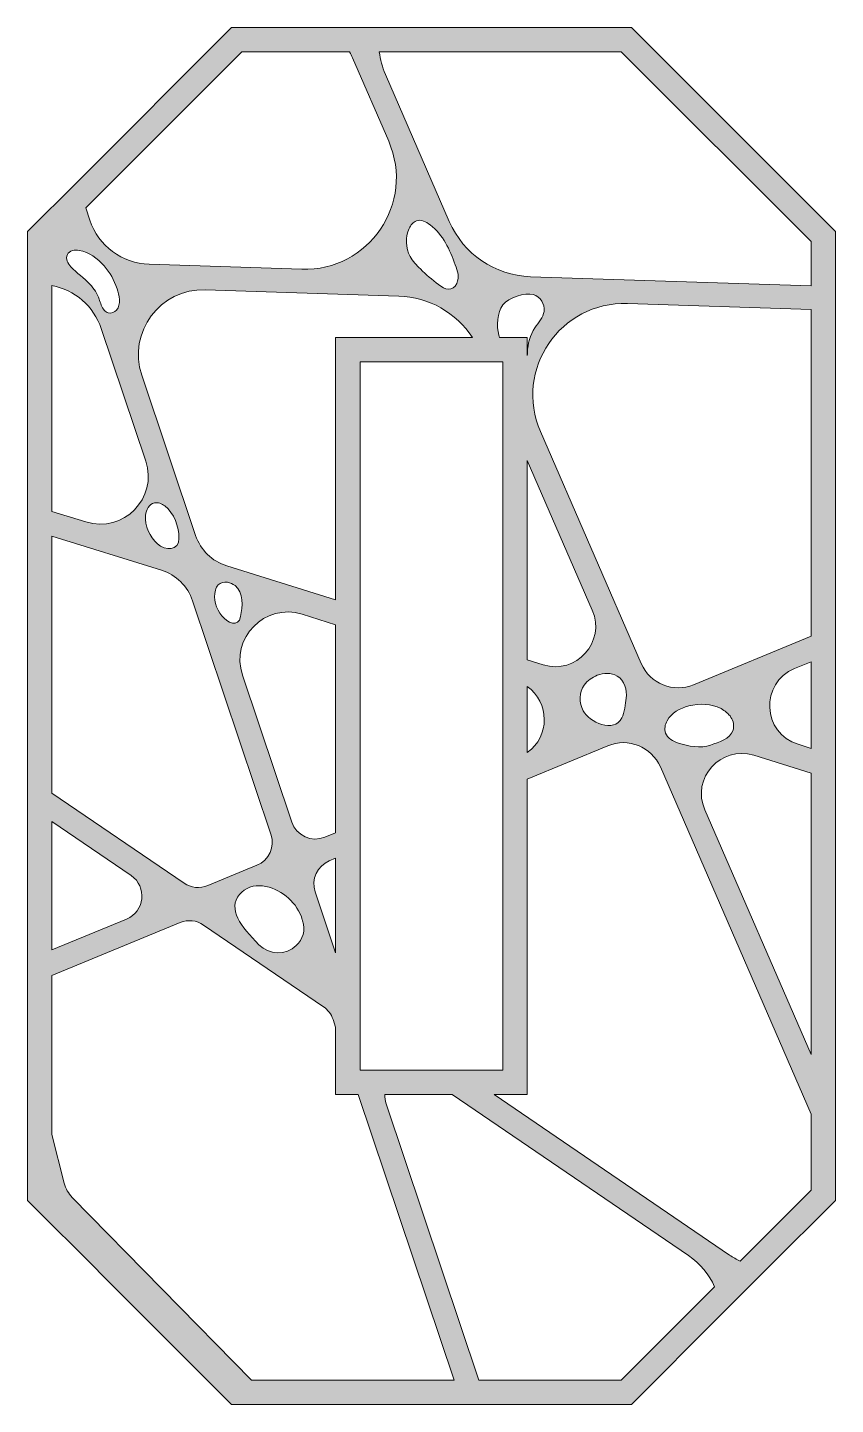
# Model space of a CAD drawing. Extents: x -1650 to 2650, y -4022 to 3022.
# Drawn here: x 1289.8 to 1550, y -682.8 to -239.3 of the extents above; entities that cross this region are included whole.
import ezdxf

# ---------------------------------------------------------------- set-up
doc = ezdxf.new("R2010")
doc.units = 0
doc.header["$MEASUREMENT"] = 0
doc.layers.add('Layer 1', color=7, linetype='Continuous')

msp = doc.modelspace()

# ---------------------------------------------------------------- hatches: boundary and pattern name
at = {"layer": 'Layer 1', "true_color": 0x5b68ff}
h = msp.add_hatch(color=171, dxfattribs=at)
h.dxf.hatch_style = 2
h.paths.add_polyline_path([(1484.29, -239.27), (1403.43, -239.27), (1387, -239.27), (1355.55, -239.27), (1305.77, -289.05), (1289.84, -304.99), (1289.84, -309.47), (1289.84, -321.89), (1289.84, -392.66), (1289.84, -400.63), (1289.84, -480.47), (1289.84, -489.68), (1289.84, -539.63), (1289.84, -547.87), (1289.84, -564.63), (1289.84, -612.3), (1289.84, -617.06), (1297.03, -624.25), (1297.03, -624.25), (1306.13, -633.35), (1306.13, -633.35), (1319.02, -646.24), (1324.97, -652.19), (1355.55, -682.78), (1358.96, -682.78), (1369.62, -682.78), (1429.82, -682.78), (1437.84, -682.78), (1484.29, -682.78), (1513.21, -653.85), (1528.25, -638.82), (1550, -617.06), (1550, -607.34), (1550, -588.21), (1550, -481.89), (1550, -473.92), (1550, -440.31), (1550, -432.07), (1550, -330.33), (1550, -322.71), (1550, -304.99)])
edge = h.paths.add_edge_path()
edge.add_spline(control_points=[(1358.8, -247.13), (1358.8, -247.13), (1393.54, -247.13), (1393.54, -247.13), (1393.88, -247.76), (1394.2, -248.4), (1394.49, -249.07), (1394.49, -249.07), (1406.13, -275.91), (1406.13, -275.91), (1414.76, -295.76), (1399.76, -317.83), (1378.12, -317.13), (1378.12, -317.13), (1328.99, -315.54), (1328.99, -315.54), (1320.28, -315.25), (1312.66, -309.58), (1309.89, -301.32), (1309.89, -301.32), (1308.56, -297.37), (1308.56, -297.37), (1308.56, -297.37), (1308.56, -297.37), (1308.56, -297.37), (1308.56, -297.37), (1358.8, -247.13), (1358.8, -247.13)], knot_values=[0, 0, 0, 0, 1, 1, 1, 2, 2, 2, 3, 3, 3, 4, 4, 4, 5, 5, 5, 6, 6, 6, 7, 7, 7, 8, 8, 8, 9, 9, 9, 9], degree=3, periodic=1)
edge = h.paths.add_edge_path()
edge.add_spline(control_points=[(1433.11, -339.11), (1433.11, -339.11), (1389.06, -339.11), (1389.06, -339.11), (1389.06, -339.11), (1389.06, -423.65), (1389.06, -423.65), (1389.06, -423.65), (1353.98, -412.69), (1353.98, -412.69), (1349.26, -411.21), (1345.53, -407.56), (1343.96, -402.87), (1343.96, -402.87), (1326.63, -351.22), (1326.63, -351.22), (1322, -337.43), (1332.55, -323.27), (1347.08, -323.74), (1347.08, -323.74), (1409.38, -325.76), (1409.38, -325.76), (1419.09, -326.07), (1427.91, -331.14), (1433.11, -339.11)], knot_values=[0, 0, 0, 0, 1, 1, 1, 2, 2, 2, 3, 3, 3, 4, 4, 4, 5, 5, 5, 6, 6, 6, 7, 7, 7, 8, 8, 8, 8], degree=3, periodic=1)
edge = h.paths.add_edge_path()
edge.add_spline(control_points=[(1412.74, -303.99), (1413.23, -302.94), (1413.97, -301.91), (1415.06, -301.53), (1416.57, -301), (1418.21, -301.83), (1419.46, -302.81), (1423.7, -306.09), (1425.8, -310.83), (1427.56, -315.73), (1428.32, -317.82), (1429.07, -319.5), (1428.04, -321.67), (1426.72, -324.47), (1424.18, -323.67), (1422.13, -322.07), (1420.12, -320.5), (1418.19, -318.81), (1416.36, -317.04), (1415.11, -315.83), (1413.89, -314.56), (1413.05, -313.03), (1411.55, -310.29), (1411.43, -306.83), (1412.74, -303.99)], knot_values=[0, 0, 0, 0, 1, 1, 1, 2, 2, 2, 3, 3, 3, 4, 4, 4, 5, 5, 5, 6, 6, 6, 7, 7, 7, 8, 8, 8, 8], degree=3, periodic=1)
edge = h.paths.add_edge_path()
edge.add_spline(control_points=[(1441.6, -338.35), (1440.82, -335.54), (1441, -331.03), (1442.94, -328.62), (1444.83, -326.28), (1449.87, -324.5), (1452.7, -325.3), (1454.95, -325.92), (1456.53, -328.38), (1456.17, -330.69), (1455.86, -332.72), (1454.34, -334.3), (1453.22, -336.01), (1451.69, -338.35), (1450.86, -341.14), (1450.84, -343.93), (1450.84, -344.25), (1450.83, -344.58), (1450.78, -344.91), (1450.78, -344.91), (1450.78, -339.11), (1450.78, -339.11), (1450.78, -339.11), (1441.84, -339.11), (1441.84, -339.11), (1441.75, -338.86), (1441.67, -338.6), (1441.6, -338.35)], knot_values=[0, 0, 0, 0, 1, 1, 1, 2, 2, 2, 3, 3, 3, 4, 4, 4, 5, 5, 5, 6, 6, 6, 7, 7, 7, 8, 8, 8, 9, 9, 9, 9], degree=3, periodic=1)
edge = h.paths.add_edge_path()
edge.add_spline(control_points=[(1455.9, -444.53), (1455.9, -444.53), (1450.78, -442.92), (1450.78, -442.92), (1450.78, -442.92), (1450.78, -378.75), (1450.78, -378.75), (1450.78, -378.75), (1471.7, -426.95), (1471.7, -426.95), (1476.13, -437.16), (1466.52, -447.84), (1455.9, -444.53)], knot_values=[0, 0, 0, 0, 1, 1, 1, 2, 2, 2, 3, 3, 3, 4, 4, 4, 4], degree=3, periodic=1)
edge = h.paths.add_edge_path()
edge.add_spline(control_points=[(1473.3, -447.92), (1475.36, -447.13), (1477.8, -447.02), (1479.69, -448.16), (1482.12, -449.62), (1482.98, -452.65), (1482.6, -455.31), (1482.36, -457.03), (1482.06, -460.04), (1481.26, -461.63), (1478.73, -466.7), (1470.68, -462.92), (1468.73, -459.32), (1467.34, -456.77), (1467.44, -453.43), (1469.1, -451.05), (1470.12, -449.6), (1471.64, -448.55), (1473.3, -447.92)], knot_values=[0, 0, 0, 0, 1, 1, 1, 2, 2, 2, 3, 3, 3, 4, 4, 4, 5, 5, 5, 6, 6, 6, 6], degree=3, periodic=1)
h.paths.add_polyline_path([(1396.92, -575.09), (1396.92, -553.49), (1396.92, -503.6), (1396.92, -495.36), (1396.92, -434.08), (1396.92, -426.1), (1396.92, -346.96), (1436.98, -346.96), (1442.92, -346.96), (1442.92, -360.66), (1442.92, -440.47), (1442.92, -448.45), (1442.92, -476.34), (1442.92, -484.58), (1442.92, -575.09), (1428.59, -575.09)])
edge = h.paths.add_edge_path()
edge.add_spline(control_points=[(1374.92, -495.18), (1374.92, -495.18), (1359.05, -447.88), (1359.05, -447.88), (1355.05, -435.95), (1366.26, -424.5), (1378.27, -428.25), (1378.27, -428.25), (1389.06, -431.63), (1389.06, -431.63), (1389.06, -431.63), (1389.06, -498.61), (1389.06, -498.61), (1389.06, -498.61), (1385.59, -500.05), (1385.59, -500.05), (1381.3, -501.82), (1376.4, -499.59), (1374.92, -495.18)], knot_values=[0, 0, 0, 0, 1, 1, 1, 2, 2, 2, 3, 3, 3, 4, 4, 4, 5, 5, 5, 6, 6, 6, 6], degree=3, periodic=1)
edge = h.paths.add_edge_path()
edge.add_spline(control_points=[(1376.36, -534.95), (1372.99, -538.16), (1367.63, -538), (1364.34, -534.69), (1358.51, -528.84), (1354.24, -523.18), (1358.11, -518.51), (1359.91, -516.34), (1362.76, -515.35), (1365.55, -515.77), (1371.11, -516.59), (1375.93, -520.32), (1378.01, -525.73), (1378.3, -526.5), (1378.41, -526.96), (1378.41, -526.96), (1379.46, -530.09), (1378.41, -533), (1376.36, -534.95)], knot_values=[0, 0, 0, 0, 1, 1, 1, 2, 2, 2, 3, 3, 3, 4, 4, 4, 5, 5, 5, 6, 6, 6, 6], degree=3, periodic=1)
edge = h.paths.add_edge_path()
edge.add_spline(control_points=[(1352.43, -428.76), (1350.59, -426.44), (1349.49, -423.33), (1350.33, -420.5), (1350.51, -419.87), (1350.8, -419.25), (1351.26, -418.8), (1352.02, -418.06), (1353.16, -417.84), (1354.21, -417.97), (1355.1, -418.09), (1355.95, -418.45), (1356.66, -419), (1359.52, -421.27), (1359.06, -425.75), (1358.45, -428.95), (1357.72, -432.75), (1354.18, -431), (1352.43, -428.76)], knot_values=[0, 0, 0, 0, 1, 1, 1, 2, 2, 2, 3, 3, 3, 4, 4, 4, 5, 5, 5, 6, 6, 6, 6], degree=3, periodic=1)
edge = h.paths.add_edge_path()
edge.add_spline(control_points=[(1387, -507.7), (1387, -507.7), (1389.06, -506.85), (1389.06, -506.85), (1389.06, -506.85), (1389.06, -537.34), (1389.06, -537.34), (1389.06, -537.34), (1382.46, -517.66), (1382.46, -517.66), (1381.12, -513.66), (1383.11, -509.31), (1387, -507.7)], knot_values=[0, 0, 0, 0, 1, 1, 1, 2, 2, 2, 3, 3, 3, 4, 4, 4, 4], degree=3, periodic=1)
edge = h.paths.add_edge_path()
edge.add_spline(control_points=[(1450.78, -451.54), (1457.95, -456.53), (1458.13, -467.65), (1450.78, -472.75), (1450.78, -472.75), (1450.78, -451.54), (1450.78, -451.54)], knot_values=[0, 0, 0, 0, 1, 1, 1, 2, 2, 2, 2], degree=3, periodic=1)
edge = h.paths.add_edge_path()
edge.add_spline(control_points=[(1338.61, -403.81), (1338.71, -407.91), (1334.1, -407.84), (1331.72, -405.6), (1329.19, -403.24), (1327.44, -399.83), (1327.82, -396.4), (1328.02, -394.66), (1328.98, -392.8), (1330.69, -392.41), (1331.85, -392.15), (1333.06, -392.65), (1334.02, -393.36), (1337.08, -395.62), (1338.53, -400.13), (1338.61, -403.81)], knot_values=[0, 0, 0, 0, 1, 1, 1, 2, 2, 2, 3, 3, 3, 4, 4, 4, 5, 5, 5, 5], degree=3, periodic=1)
edge = h.paths.add_edge_path()
edge.add_spline(control_points=[(1302.66, -312.38), (1302.99, -311.74), (1303.64, -311.3), (1304.34, -311.11), (1305.04, -310.91), (1305.79, -310.95), (1306.5, -311.07), (1309.65, -311.59), (1312.35, -313.64), (1314.48, -316.02), (1316.43, -318.22), (1317.68, -320.64), (1318.67, -323.39), (1319.42, -325.44), (1320.03, -328.44), (1318.49, -330.26), (1317.84, -331.03), (1316.75, -331.46), (1315.79, -331.17), (1315.31, -331.02), (1314.9, -330.72), (1314.56, -330.36), (1313.68, -329.37), (1313.35, -328.02), (1312.9, -326.78), (1312.25, -325.01), (1311.25, -323.38), (1309.98, -321.99), (1308.1, -319.92), (1305.66, -318.41), (1303.8, -316.32), (1303.31, -315.78), (1302.87, -315.18), (1302.62, -314.5), (1302.36, -313.82), (1302.33, -313.03), (1302.66, -312.38)], knot_values=[0, 0, 0, 0, 1, 1, 1, 2, 2, 2, 3, 3, 3, 4, 4, 4, 5, 5, 5, 6, 6, 6, 7, 7, 7, 8, 8, 8, 9, 9, 9, 10, 10, 10, 11, 11, 11, 12, 12, 12, 12], degree=3, periodic=1)
edge = h.paths.add_edge_path()
edge.add_spline(control_points=[(1297.7, -322.39), (1305.03, -323.78), (1311.16, -329.02), (1313.58, -336.25), (1313.58, -336.25), (1327.89, -378.91), (1327.89, -378.91), (1331.89, -390.84), (1320.69, -402.29), (1308.66, -398.53), (1308.66, -398.53), (1297.7, -395.11), (1297.7, -395.11), (1297.7, -395.11), (1297.7, -322.39), (1297.7, -322.39)], knot_values=[0, 0, 0, 0, 1, 1, 1, 2, 2, 2, 3, 3, 3, 4, 4, 4, 5, 5, 5, 5], degree=3, periodic=1)
edge = h.paths.add_edge_path()
edge.add_spline(control_points=[(1297.7, -403.08), (1297.7, -403.08), (1332.96, -414.1), (1332.96, -414.1), (1337.69, -415.57), (1341.41, -419.23), (1342.98, -423.92), (1342.98, -423.92), (1368.22, -499.14), (1368.22, -499.14), (1369.56, -503.14), (1367.58, -507.5), (1363.68, -509.11), (1363.68, -509.11), (1347.85, -515.65), (1347.85, -515.65), (1345.35, -516.68), (1342.5, -516.39), (1340.27, -514.86), (1340.27, -514.86), (1297.7, -485.83), (1297.7, -485.83), (1297.7, -485.83), (1297.7, -403.08), (1297.7, -403.08)], knot_values=[0, 0, 0, 0, 1, 1, 1, 2, 2, 2, 3, 3, 3, 4, 4, 4, 5, 5, 5, 6, 6, 6, 7, 7, 7, 8, 8, 8, 8], degree=3, periodic=1)
edge = h.paths.add_edge_path()
edge.add_spline(control_points=[(1297.7, -495.04), (1297.7, -495.04), (1323.18, -512.41), (1323.18, -512.41), (1328.45, -516.01), (1327.61, -524.02), (1321.72, -526.45), (1321.72, -526.45), (1297.7, -536.38), (1297.7, -536.38), (1297.7, -536.38), (1297.7, -495.04), (1297.7, -495.04)], knot_values=[0, 0, 0, 0, 1, 1, 1, 2, 2, 2, 3, 3, 3, 4, 4, 4, 4], degree=3, periodic=1)
edge = h.paths.add_edge_path()
edge.add_spline(control_points=[(1361.91, -674.92), (1361.91, -674.92), (1304.23, -616.1), (1304.23, -616.1), (1302.98, -614.82), (1302.1, -613.25), (1301.66, -611.52), (1301.66, -611.52), (1297.7, -595.79), (1297.7, -595.79), (1297.7, -595.79), (1297.7, -544.62), (1297.7, -544.62), (1297.7, -544.62), (1338.96, -527.56), (1338.96, -527.56), (1341.46, -526.53), (1344.3, -526.83), (1346.54, -528.35), (1346.54, -528.35), (1385.12, -554.67), (1385.12, -554.67), (1386.57, -555.65), (1387.65, -557.09), (1388.21, -558.74), (1388.21, -558.74), (1389.06, -561.27), (1389.06, -561.27), (1389.06, -561.27), (1389.06, -582.95), (1389.06, -582.95), (1389.06, -582.95), (1396.33, -582.95), (1396.33, -582.95), (1396.33, -582.95), (1427.19, -674.92), (1427.19, -674.92), (1427.19, -674.92), (1361.91, -674.92), (1361.91, -674.92)], knot_values=[0, 0, 0, 0, 1, 1, 1, 2, 2, 2, 3, 3, 3, 4, 4, 4, 5, 5, 5, 6, 6, 6, 7, 7, 7, 8, 8, 8, 9, 9, 9, 10, 10, 10, 11, 11, 11, 12, 12, 12, 13, 13, 13, 13], degree=3, periodic=1)
edge = h.paths.add_edge_path()
edge.add_spline(control_points=[(1481.04, -674.92), (1481.04, -674.92), (1435.21, -674.92), (1435.21, -674.92), (1435.21, -674.92), (1405.35, -585.9), (1405.35, -585.9), (1405.01, -584.89), (1404.88, -583.89), (1404.91, -582.95), (1404.91, -582.95), (1426.59, -582.95), (1426.59, -582.95), (1426.59, -582.95), (1502.66, -634.82), (1502.66, -634.82), (1506.51, -637.45), (1509.34, -640.95), (1511.09, -644.87), (1511.09, -644.87), (1481.04, -674.92), (1481.04, -674.92)], knot_values=[0, 0, 0, 0, 1, 1, 1, 2, 2, 2, 3, 3, 3, 4, 4, 4, 5, 5, 5, 6, 6, 6, 7, 7, 7, 7], degree=3, periodic=1)
edge = h.paths.add_edge_path()
edge.add_spline(control_points=[(1542.14, -613.81), (1542.14, -613.81), (1519.35, -636.61), (1519.35, -636.61), (1518.17, -636.06), (1517.01, -635.4), (1515.9, -634.64), (1515.9, -634.64), (1440.1, -582.95), (1440.1, -582.95), (1440.1, -582.95), (1450.78, -582.95), (1450.78, -582.95), (1450.78, -582.95), (1450.78, -481.33), (1450.78, -481.33), (1450.78, -481.33), (1476.73, -470.6), (1476.73, -470.6), (1483.28, -467.89), (1490.79, -470.94), (1493.61, -477.44), (1493.61, -477.44), (1542.14, -589.23), (1542.14, -589.23), (1542.14, -589.23), (1542.14, -613.81), (1542.14, -613.81)], knot_values=[0, 0, 0, 0, 1, 1, 1, 2, 2, 2, 3, 3, 3, 4, 4, 4, 5, 5, 5, 6, 6, 6, 7, 7, 7, 8, 8, 8, 9, 9, 9, 9], degree=3, periodic=1)
edge = h.paths.add_edge_path()
edge.add_spline(control_points=[(1495.77, -462.58), (1497.17, -460.01), (1499.97, -458.49), (1502.8, -457.77), (1506.23, -456.89), (1510.01, -457.03), (1513.15, -458.66), (1514.43, -459.32), (1515.6, -460.24), (1516.36, -461.46), (1517.13, -462.67), (1517.44, -464.21), (1517.02, -465.57), (1516.08, -468.61), (1512.38, -469.42), (1509.76, -470.39), (1506.66, -471.53), (1502.49, -470.75), (1499.46, -469.75), (1497.73, -469.18), (1495.92, -468.23), (1495.3, -466.52), (1494.82, -465.24), (1495.12, -463.77), (1495.77, -462.58)], knot_values=[0, 0, 0, 0, 1, 1, 1, 2, 2, 2, 3, 3, 3, 4, 4, 4, 5, 5, 5, 6, 6, 6, 7, 7, 7, 8, 8, 8, 8], degree=3, periodic=1)
edge = h.paths.add_edge_path()
edge.add_spline(control_points=[(1542.14, -570.11), (1542.14, -570.11), (1507.91, -491.26), (1507.91, -491.26), (1503.48, -481.06), (1513.09, -470.37), (1523.7, -473.68), (1523.7, -473.68), (1542.14, -479.44), (1542.14, -479.44), (1542.14, -479.44), (1542.14, -570.11), (1542.14, -570.11)], knot_values=[0, 0, 0, 0, 1, 1, 1, 2, 2, 2, 3, 3, 3, 4, 4, 4, 4], degree=3, periodic=1)
edge = h.paths.add_edge_path()
edge.add_spline(control_points=[(1542.14, -471.47), (1542.14, -471.47), (1537.95, -470.15), (1537.95, -470.15), (1526.35, -466.53), (1525.63, -450.39), (1536.86, -445.74), (1536.86, -445.74), (1542.14, -443.56), (1542.14, -443.56), (1542.14, -443.56), (1542.14, -471.47), (1542.14, -471.47)], knot_values=[0, 0, 0, 0, 1, 1, 1, 2, 2, 2, 3, 3, 3, 4, 4, 4, 4], degree=3, periodic=1)
edge = h.paths.add_edge_path()
edge.add_spline(control_points=[(1542.14, -435.32), (1542.14, -435.32), (1504.34, -450.95), (1504.34, -450.95), (1497.79, -453.66), (1490.28, -450.62), (1487.45, -444.12), (1487.45, -444.12), (1455.01, -369.38), (1455.01, -369.38), (1446.39, -349.52), (1461.39, -327.45), (1483.02, -328.16), (1483.02, -328.16), (1542.14, -330.07), (1542.14, -330.07), (1542.14, -330.07), (1542.14, -435.32), (1542.14, -435.32)], knot_values=[0, 0, 0, 0, 1, 1, 1, 2, 2, 2, 3, 3, 3, 4, 4, 4, 5, 5, 5, 6, 6, 6, 6], degree=3, periodic=1)
edge = h.paths.add_edge_path()
edge.add_spline(control_points=[(1451.76, -319.52), (1440.37, -319.15), (1430.2, -312.25), (1425.66, -301.79), (1425.66, -301.79), (1405.09, -254.37), (1405.09, -254.37), (1404.06, -251.99), (1403.41, -249.56), (1403.12, -247.13), (1403.12, -247.13), (1481.04, -247.13), (1481.04, -247.13), (1481.04, -247.13), (1542.14, -308.24), (1542.14, -308.24), (1542.14, -308.24), (1542.14, -322.46), (1542.14, -322.46), (1542.14, -322.46), (1451.76, -319.52), (1451.76, -319.52)], knot_values=[0, 0, 0, 0, 1, 1, 1, 2, 2, 2, 3, 3, 3, 4, 4, 4, 5, 5, 5, 6, 6, 6, 7, 7, 7, 7], degree=3, periodic=1)

# ---------------------------------------------------------------- linework, layer by layer
at = {"layer": 'Layer 1', "lineweight": 0}
for points in [[(1484.29, -239.27), (1403.43, -239.27), (1387, -239.27), (1355.55, -239.27), (1305.77, -289.05), (1289.84, -304.99), (1289.84, -309.47), (1289.84, -321.89), (1289.84, -392.66), (1289.84, -400.63), (1289.84, -480.47), (1289.84, -489.68), (1289.84, -539.63), (1289.84, -547.87), (1289.84, -564.63), (1289.84, -612.3), (1289.84, -617.06), (1297.03, -624.25), (1297.03, -624.25), (1306.13, -633.35), (1306.13, -633.35), (1319.02, -646.24), (1324.97, -652.19), (1355.55, -682.78), (1358.96, -682.78), (1369.62, -682.78), (1429.82, -682.78), (1437.84, -682.78), (1484.29, -682.78), (1513.21, -653.85), (1528.25, -638.82), (1528.25, -638.82), (1550, -617.06), (1550, -607.34), (1550, -588.21), (1550, -481.89), (1550, -473.92), (1550, -440.31), (1550, -432.07), (1550, -330.33), (1550, -322.71), (1550, -304.99), (1484.29, -239.27)], [(1396.92, -575.09), (1396.92, -553.49), (1396.92, -503.6), (1396.92, -495.36), (1396.92, -434.08), (1396.92, -426.1), (1396.92, -346.96), (1436.98, -346.96), (1442.92, -346.96), (1442.92, -360.66), (1442.92, -440.47), (1442.92, -448.45), (1442.92, -476.34), (1442.92, -484.58), (1442.92, -575.09), (1428.59, -575.09), (1396.92, -575.09)]]:
    msp.add_lwpolyline(points, dxfattribs=at)
for points, knots in [([(1358.8, -247.13), (1358.8, -247.13), (1393.54, -247.13), (1393.54, -247.13), (1393.88, -247.76), (1394.2, -248.4), (1394.49, -249.07), (1394.49, -249.07), (1406.13, -275.91), (1406.13, -275.91), (1414.76, -295.76), (1399.76, -317.83), (1378.12, -317.13), (1378.12, -317.13), (1328.99, -315.54), (1328.99, -315.54), (1320.28, -315.25), (1312.66, -309.58), (1309.89, -301.32), (1309.89, -301.32), (1308.56, -297.37), (1308.56, -297.37), (1308.56, -297.37), (1308.56, -297.37), (1308.56, -297.37), (1308.56, -297.37), (1358.8, -247.13), (1358.8, -247.13)], [0, 0, 0, 0, 1, 1, 1, 2, 2, 2, 3, 3, 3, 4, 4, 4, 5, 5, 5, 6, 6, 6, 7, 7, 7, 8, 8, 8, 9, 9, 9, 9]), ([(1451.76, -319.52), (1440.37, -319.15), (1430.2, -312.25), (1425.66, -301.79), (1425.66, -301.79), (1405.09, -254.37), (1405.09, -254.37), (1404.06, -251.99), (1403.41, -249.56), (1403.12, -247.13), (1403.12, -247.13), (1481.04, -247.13), (1481.04, -247.13), (1481.04, -247.13), (1542.14, -308.24), (1542.14, -308.24), (1542.14, -308.24), (1542.14, -322.46), (1542.14, -322.46), (1542.14, -322.46), (1451.76, -319.52), (1451.76, -319.52)], [0, 0, 0, 0, 1, 1, 1, 2, 2, 2, 3, 3, 3, 4, 4, 4, 5, 5, 5, 6, 6, 6, 7, 7, 7, 7]), ([(1412.74, -303.99), (1413.23, -302.94), (1413.97, -301.91), (1415.06, -301.53), (1416.57, -301), (1418.21, -301.83), (1419.46, -302.81), (1423.7, -306.09), (1425.8, -310.83), (1427.56, -315.73), (1428.32, -317.82), (1429.07, -319.5), (1428.04, -321.67), (1426.72, -324.47), (1424.18, -323.67), (1422.13, -322.07), (1420.12, -320.5), (1418.19, -318.81), (1416.36, -317.04), (1415.11, -315.83), (1413.89, -314.56), (1413.05, -313.03), (1411.55, -310.29), (1411.43, -306.83), (1412.74, -303.99)], [0, 0, 0, 0, 1, 1, 1, 2, 2, 2, 3, 3, 3, 4, 4, 4, 5, 5, 5, 6, 6, 6, 7, 7, 7, 8, 8, 8, 8]), ([(1302.66, -312.38), (1302.99, -311.74), (1303.64, -311.3), (1304.34, -311.11), (1305.04, -310.91), (1305.79, -310.95), (1306.5, -311.07), (1309.65, -311.59), (1312.35, -313.64), (1314.48, -316.02), (1316.43, -318.22), (1317.68, -320.64), (1318.67, -323.39), (1319.42, -325.44), (1320.03, -328.44), (1318.49, -330.26), (1317.84, -331.03), (1316.75, -331.46), (1315.79, -331.17), (1315.31, -331.02), (1314.9, -330.72), (1314.56, -330.36), (1313.68, -329.37), (1313.35, -328.02), (1312.9, -326.78), (1312.25, -325.01), (1311.25, -323.38), (1309.98, -321.99), (1308.1, -319.92), (1305.66, -318.41), (1303.8, -316.32), (1303.31, -315.78), (1302.87, -315.18), (1302.62, -314.5), (1302.36, -313.82), (1302.33, -313.03), (1302.66, -312.38)], [0, 0, 0, 0, 1, 1, 1, 2, 2, 2, 3, 3, 3, 4, 4, 4, 5, 5, 5, 6, 6, 6, 7, 7, 7, 8, 8, 8, 9, 9, 9, 10, 10, 10, 11, 11, 11, 12, 12, 12, 12]), ([(1297.7, -322.39), (1305.03, -323.78), (1311.16, -329.02), (1313.58, -336.25), (1313.58, -336.25), (1327.89, -378.91), (1327.89, -378.91), (1331.89, -390.84), (1320.69, -402.29), (1308.66, -398.53), (1308.66, -398.53), (1297.7, -395.11), (1297.7, -395.11), (1297.7, -395.11), (1297.7, -322.39), (1297.7, -322.39)], [0, 0, 0, 0, 1, 1, 1, 2, 2, 2, 3, 3, 3, 4, 4, 4, 5, 5, 5, 5]), ([(1433.11, -339.11), (1433.11, -339.11), (1389.06, -339.11), (1389.06, -339.11), (1389.06, -339.11), (1389.06, -423.65), (1389.06, -423.65), (1389.06, -423.65), (1353.98, -412.69), (1353.98, -412.69), (1349.26, -411.21), (1345.53, -407.56), (1343.96, -402.87), (1343.96, -402.87), (1326.63, -351.22), (1326.63, -351.22), (1322, -337.43), (1332.55, -323.27), (1347.08, -323.74), (1347.08, -323.74), (1409.38, -325.76), (1409.38, -325.76), (1419.09, -326.07), (1427.91, -331.14), (1433.11, -339.11)], [0, 0, 0, 0, 1, 1, 1, 2, 2, 2, 3, 3, 3, 4, 4, 4, 5, 5, 5, 6, 6, 6, 7, 7, 7, 8, 8, 8, 8]), ([(1441.6, -338.35), (1440.82, -335.54), (1441, -331.03), (1442.94, -328.62), (1444.83, -326.28), (1449.87, -324.5), (1452.7, -325.3), (1454.95, -325.92), (1456.53, -328.38), (1456.17, -330.69), (1455.86, -332.72), (1454.34, -334.3), (1453.22, -336.01), (1451.69, -338.35), (1450.86, -341.14), (1450.84, -343.93), (1450.84, -344.25), (1450.83, -344.58), (1450.78, -344.91), (1450.78, -344.91), (1450.78, -339.11), (1450.78, -339.11), (1450.78, -339.11), (1441.84, -339.11), (1441.84, -339.11), (1441.75, -338.86), (1441.67, -338.6), (1441.6, -338.35)], [0, 0, 0, 0, 1, 1, 1, 2, 2, 2, 3, 3, 3, 4, 4, 4, 5, 5, 5, 6, 6, 6, 7, 7, 7, 8, 8, 8, 9, 9, 9, 9]), ([(1542.14, -435.32), (1542.14, -435.32), (1504.34, -450.95), (1504.34, -450.95), (1497.79, -453.66), (1490.28, -450.62), (1487.45, -444.12), (1487.45, -444.12), (1455.01, -369.38), (1455.01, -369.38), (1446.39, -349.52), (1461.39, -327.45), (1483.02, -328.16), (1483.02, -328.16), (1542.14, -330.07), (1542.14, -330.07), (1542.14, -330.07), (1542.14, -435.32), (1542.14, -435.32)], [0, 0, 0, 0, 1, 1, 1, 2, 2, 2, 3, 3, 3, 4, 4, 4, 5, 5, 5, 6, 6, 6, 6]), ([(1455.9, -444.53), (1455.9, -444.53), (1450.78, -442.92), (1450.78, -442.92), (1450.78, -442.92), (1450.78, -378.75), (1450.78, -378.75), (1450.78, -378.75), (1471.7, -426.95), (1471.7, -426.95), (1476.13, -437.16), (1466.52, -447.84), (1455.9, -444.53)], [0, 0, 0, 0, 1, 1, 1, 2, 2, 2, 3, 3, 3, 4, 4, 4, 4]), ([(1338.61, -403.81), (1338.71, -407.91), (1334.1, -407.84), (1331.72, -405.6), (1329.19, -403.24), (1327.44, -399.83), (1327.82, -396.4), (1328.02, -394.66), (1328.98, -392.8), (1330.69, -392.41), (1331.85, -392.15), (1333.06, -392.65), (1334.02, -393.36), (1337.08, -395.62), (1338.53, -400.13), (1338.61, -403.81)], [0, 0, 0, 0, 1, 1, 1, 2, 2, 2, 3, 3, 3, 4, 4, 4, 5, 5, 5, 5]), ([(1297.7, -403.08), (1297.7, -403.08), (1332.96, -414.1), (1332.96, -414.1), (1337.69, -415.57), (1341.41, -419.23), (1342.98, -423.92), (1342.98, -423.92), (1368.22, -499.14), (1368.22, -499.14), (1369.56, -503.14), (1367.58, -507.5), (1363.68, -509.11), (1363.68, -509.11), (1347.85, -515.65), (1347.85, -515.65), (1345.35, -516.68), (1342.5, -516.39), (1340.27, -514.86), (1340.27, -514.86), (1297.7, -485.83), (1297.7, -485.83), (1297.7, -485.83), (1297.7, -403.08), (1297.7, -403.08)], [0, 0, 0, 0, 1, 1, 1, 2, 2, 2, 3, 3, 3, 4, 4, 4, 5, 5, 5, 6, 6, 6, 7, 7, 7, 8, 8, 8, 8]), ([(1352.43, -428.76), (1350.59, -426.44), (1349.49, -423.33), (1350.33, -420.5), (1350.51, -419.87), (1350.8, -419.25), (1351.26, -418.8), (1352.02, -418.06), (1353.16, -417.84), (1354.21, -417.97), (1355.1, -418.09), (1355.95, -418.45), (1356.66, -419), (1359.52, -421.27), (1359.06, -425.75), (1358.45, -428.95), (1357.72, -432.75), (1354.18, -431), (1352.43, -428.76)], [0, 0, 0, 0, 1, 1, 1, 2, 2, 2, 3, 3, 3, 4, 4, 4, 5, 5, 5, 6, 6, 6, 6]), ([(1374.92, -495.18), (1374.92, -495.18), (1359.05, -447.88), (1359.05, -447.88), (1355.05, -435.95), (1366.26, -424.5), (1378.27, -428.25), (1378.27, -428.25), (1389.06, -431.63), (1389.06, -431.63), (1389.06, -431.63), (1389.06, -498.61), (1389.06, -498.61), (1389.06, -498.61), (1385.59, -500.05), (1385.59, -500.05), (1381.3, -501.82), (1376.4, -499.59), (1374.92, -495.18)], [0, 0, 0, 0, 1, 1, 1, 2, 2, 2, 3, 3, 3, 4, 4, 4, 5, 5, 5, 6, 6, 6, 6]), ([(1473.3, -447.92), (1475.36, -447.13), (1477.8, -447.02), (1479.69, -448.16), (1482.12, -449.62), (1482.98, -452.65), (1482.6, -455.31), (1482.36, -457.03), (1482.06, -460.04), (1481.26, -461.63), (1478.73, -466.7), (1470.68, -462.92), (1468.73, -459.32), (1467.34, -456.77), (1467.44, -453.43), (1469.1, -451.05), (1470.12, -449.6), (1471.64, -448.55), (1473.3, -447.92)], [0, 0, 0, 0, 1, 1, 1, 2, 2, 2, 3, 3, 3, 4, 4, 4, 5, 5, 5, 6, 6, 6, 6]), ([(1542.14, -471.47), (1542.14, -471.47), (1537.95, -470.15), (1537.95, -470.15), (1526.35, -466.53), (1525.63, -450.39), (1536.86, -445.74), (1536.86, -445.74), (1542.14, -443.56), (1542.14, -443.56), (1542.14, -443.56), (1542.14, -471.47), (1542.14, -471.47)], [0, 0, 0, 0, 1, 1, 1, 2, 2, 2, 3, 3, 3, 4, 4, 4, 4]), ([(1450.78, -451.54), (1457.95, -456.53), (1458.13, -467.65), (1450.78, -472.75), (1450.78, -472.75), (1450.78, -451.54), (1450.78, -451.54)], [0, 0, 0, 0, 1, 1, 1, 2, 2, 2, 2]), ([(1495.77, -462.58), (1497.17, -460.01), (1499.97, -458.49), (1502.8, -457.77), (1506.23, -456.89), (1510.01, -457.03), (1513.15, -458.66), (1514.43, -459.32), (1515.6, -460.24), (1516.36, -461.46), (1517.13, -462.67), (1517.44, -464.21), (1517.02, -465.57), (1516.08, -468.61), (1512.38, -469.42), (1509.76, -470.39), (1506.66, -471.53), (1502.49, -470.75), (1499.46, -469.75), (1497.73, -469.18), (1495.92, -468.23), (1495.3, -466.52), (1494.82, -465.24), (1495.12, -463.77), (1495.77, -462.58)], [0, 0, 0, 0, 1, 1, 1, 2, 2, 2, 3, 3, 3, 4, 4, 4, 5, 5, 5, 6, 6, 6, 7, 7, 7, 8, 8, 8, 8]), ([(1542.14, -613.81), (1542.14, -613.81), (1519.35, -636.61), (1519.35, -636.61), (1518.17, -636.06), (1517.01, -635.4), (1515.9, -634.64), (1515.9, -634.64), (1440.1, -582.95), (1440.1, -582.95), (1440.1, -582.95), (1450.78, -582.95), (1450.78, -582.95), (1450.78, -582.95), (1450.78, -481.33), (1450.78, -481.33), (1450.78, -481.33), (1476.73, -470.6), (1476.73, -470.6), (1483.28, -467.89), (1490.79, -470.94), (1493.61, -477.44), (1493.61, -477.44), (1542.14, -589.23), (1542.14, -589.23), (1542.14, -589.23), (1542.14, -613.81), (1542.14, -613.81)], [0, 0, 0, 0, 1, 1, 1, 2, 2, 2, 3, 3, 3, 4, 4, 4, 5, 5, 5, 6, 6, 6, 7, 7, 7, 8, 8, 8, 9, 9, 9, 9]), ([(1542.14, -570.11), (1542.14, -570.11), (1507.91, -491.26), (1507.91, -491.26), (1503.48, -481.06), (1513.09, -470.37), (1523.7, -473.68), (1523.7, -473.68), (1542.14, -479.44), (1542.14, -479.44), (1542.14, -479.44), (1542.14, -570.11), (1542.14, -570.11)], [0, 0, 0, 0, 1, 1, 1, 2, 2, 2, 3, 3, 3, 4, 4, 4, 4]), ([(1297.7, -495.04), (1297.7, -495.04), (1323.18, -512.41), (1323.18, -512.41), (1328.45, -516.01), (1327.61, -524.02), (1321.72, -526.45), (1321.72, -526.45), (1297.7, -536.38), (1297.7, -536.38), (1297.7, -536.38), (1297.7, -495.04), (1297.7, -495.04)], [0, 0, 0, 0, 1, 1, 1, 2, 2, 2, 3, 3, 3, 4, 4, 4, 4]), ([(1387, -507.7), (1387, -507.7), (1389.06, -506.85), (1389.06, -506.85), (1389.06, -506.85), (1389.06, -537.34), (1389.06, -537.34), (1389.06, -537.34), (1382.46, -517.66), (1382.46, -517.66), (1381.12, -513.66), (1383.11, -509.31), (1387, -507.7)], [0, 0, 0, 0, 1, 1, 1, 2, 2, 2, 3, 3, 3, 4, 4, 4, 4]), ([(1376.36, -534.95), (1372.99, -538.16), (1367.63, -538), (1364.34, -534.69), (1358.51, -528.84), (1354.24, -523.18), (1358.11, -518.51), (1359.91, -516.34), (1362.76, -515.35), (1365.55, -515.77), (1371.11, -516.59), (1375.93, -520.32), (1378.01, -525.73), (1378.3, -526.5), (1378.41, -526.96), (1378.41, -526.96), (1379.46, -530.09), (1378.41, -533), (1376.36, -534.95)], [0, 0, 0, 0, 1, 1, 1, 2, 2, 2, 3, 3, 3, 4, 4, 4, 5, 5, 5, 6, 6, 6, 6]), ([(1361.91, -674.92), (1361.91, -674.92), (1304.23, -616.1), (1304.23, -616.1), (1302.98, -614.82), (1302.1, -613.25), (1301.66, -611.52), (1301.66, -611.52), (1297.7, -595.79), (1297.7, -595.79), (1297.7, -595.79), (1297.7, -544.62), (1297.7, -544.62), (1297.7, -544.62), (1338.96, -527.56), (1338.96, -527.56), (1341.46, -526.53), (1344.3, -526.83), (1346.54, -528.35), (1346.54, -528.35), (1385.12, -554.67), (1385.12, -554.67), (1386.57, -555.65), (1387.65, -557.09), (1388.21, -558.74), (1388.21, -558.74), (1389.06, -561.27), (1389.06, -561.27), (1389.06, -561.27), (1389.06, -582.95), (1389.06, -582.95), (1389.06, -582.95), (1396.33, -582.95), (1396.33, -582.95), (1396.33, -582.95), (1427.19, -674.92), (1427.19, -674.92), (1427.19, -674.92), (1361.91, -674.92), (1361.91, -674.92)], [0, 0, 0, 0, 1, 1, 1, 2, 2, 2, 3, 3, 3, 4, 4, 4, 5, 5, 5, 6, 6, 6, 7, 7, 7, 8, 8, 8, 9, 9, 9, 10, 10, 10, 11, 11, 11, 12, 12, 12, 13, 13, 13, 13]), ([(1481.04, -674.92), (1481.04, -674.92), (1435.21, -674.92), (1435.21, -674.92), (1435.21, -674.92), (1405.35, -585.9), (1405.35, -585.9), (1405.01, -584.89), (1404.88, -583.89), (1404.91, -582.95), (1404.91, -582.95), (1426.59, -582.95), (1426.59, -582.95), (1426.59, -582.95), (1502.66, -634.82), (1502.66, -634.82), (1506.51, -637.45), (1509.34, -640.95), (1511.09, -644.87), (1511.09, -644.87), (1481.04, -674.92), (1481.04, -674.92)], [0, 0, 0, 0, 1, 1, 1, 2, 2, 2, 3, 3, 3, 4, 4, 4, 5, 5, 5, 6, 6, 6, 7, 7, 7, 7])]:
    msp.add_open_spline(points, degree=3, knots=knots, dxfattribs=at)

doc.saveas('drawing.dxf')
